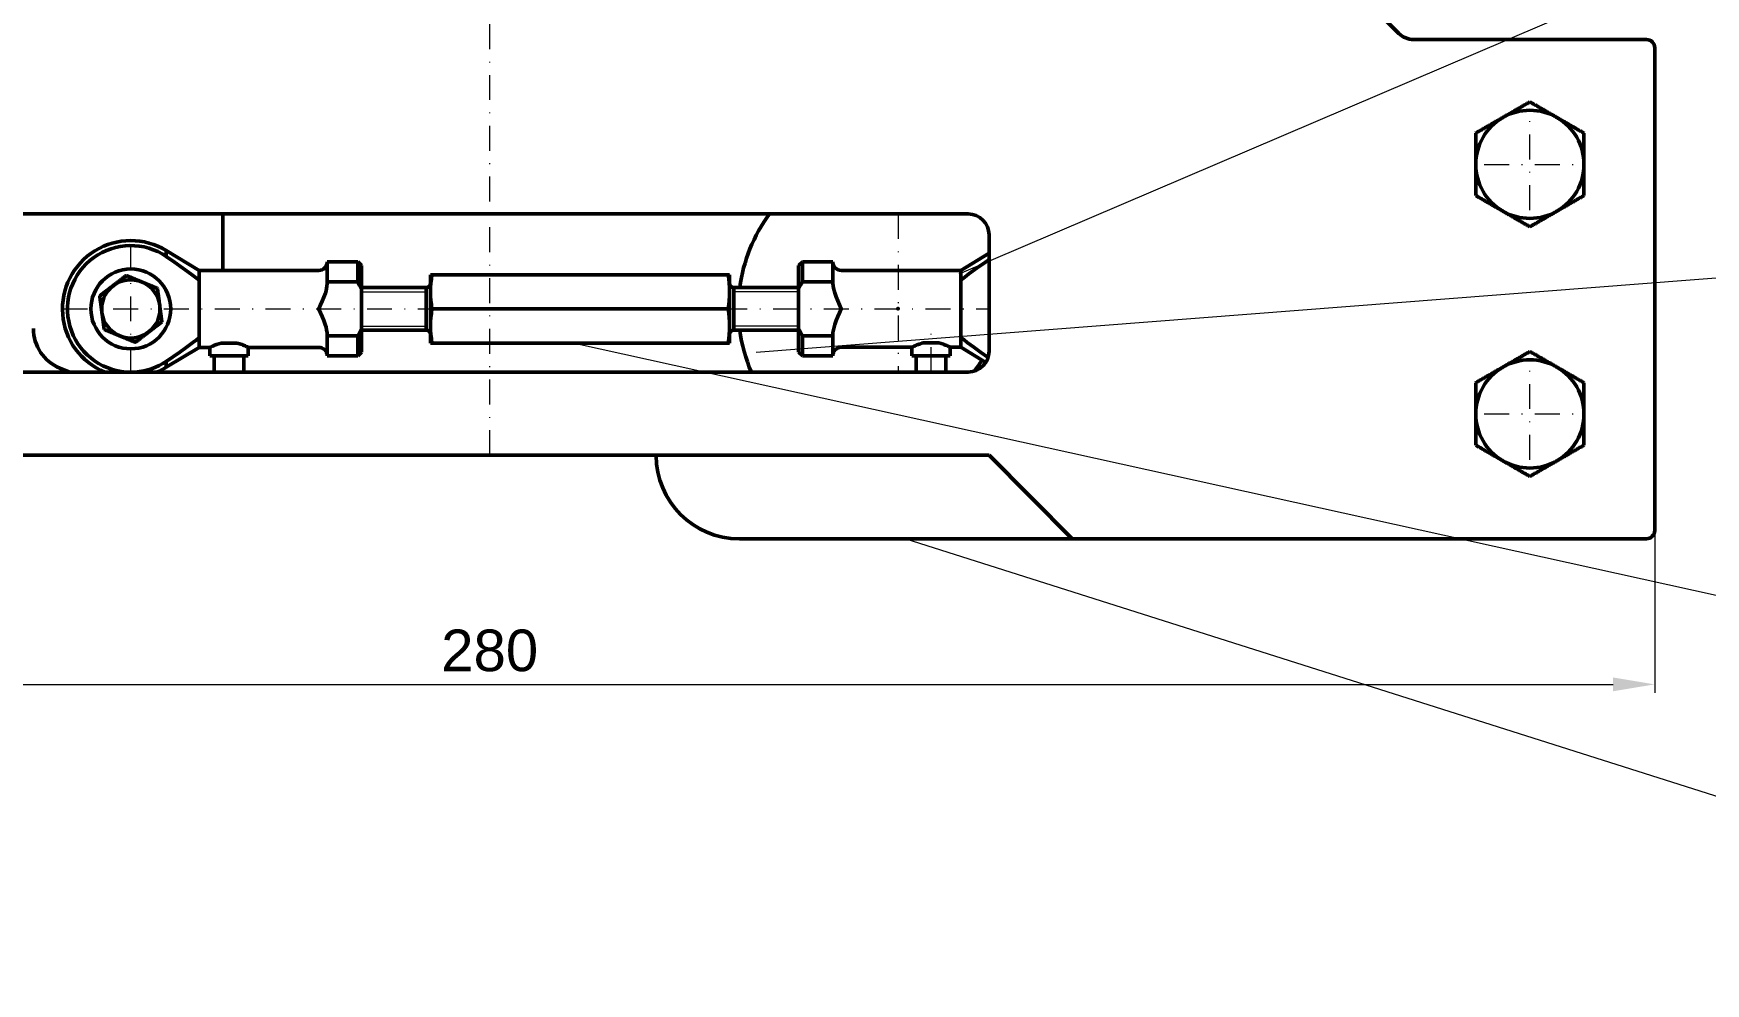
# Model space of a CAD drawing. Header units: inches. Extents: x -122986 to 27550, y -4965 to 6170.
# Drawn here: x 2794.1 to 2995.1, y 864.2 to 978.4 of the extents above; entities that cross this region are included whole.
import ezdxf

# ---------------------------------------------------------------- set-up
doc = ezdxf.new("R2010")
doc.units = ezdxf.units.IN
doc.header["$LTSCALE"] = 2
doc.header["$MEASUREMENT"] = 0
doc.linetypes.add('DASHDOT', pattern=[1, 0.5, -0.25, 0, -0.25])
for name, color, linetype, lineweight in [('1 Kich Thước', 7, 'Continuous', 15), ('1 mãnh', 7, 'Continuous', 5), ('1 Đường Tâm', 50, 'DASHDOT', 9), ('1 Đậm', 7, 'Continuous', 50)]:
    doc.layers.add(name, color=color, linetype=linetype, lineweight=lineweight)
doc.styles.add('tinh', font='arial.ttf')
doc.dimstyles.new('Tịnh', dxfattribs={"dimtxt": 0.3, "dimasz": 1.5, "dimexe": 1, "dimexo": 0.0625, "dimgap": 0.4, "dimtad": 1, "dimtoh": 1, "dimzin": 0, "dimdsep": 46, "dimtxsty": 'tinh', "dimcen": 0.09, "dimclrd": 256, "dimclre": 256, "dimclrt": 4, "dimadec": 0, "dimazin": 0, "dimtfac": 1, "dimtofl": 0, "dimtmove": 0, "dimatfit": 3, "dimfxl": 1, "dimtfillclr": 4, "dimtolj": 1, "dimtzin": 0, "dimlwd": -1, "dimlwe": -1, "dimarcsym": 0})

# ---------------------------------------------------------------- blocks, each defined once
blk = doc.blocks.new('*D223')
at = {"layer": '1 Kich Thước', "ltscale": 15, "transparency": 16777216}
for p, q in [((2708.97, 918.62), (2708.97, 899.18)), ((2988.97, 918.62), (2988.97, 899.18)), ((2713.97, 900.18), (2983.97, 900.18))]:
    blk.add_line(p, q, dxfattribs=at)
for points in [[(2713.97, 901.01), (2713.97, 899.35), (2708.97, 900.18)], [(2983.97, 901.01), (2983.97, 899.35), (2988.97, 900.18)]]:
    blk.add_solid(points, dxfattribs=at)
at = {"layer": 'Defpoints', "color": 0, "ltscale": 15, "transparency": 16777216}
for p in [(2708.97, 918.68), (2988.97, 918.68), (2988.97, 900.18)]:
    blk.add_point(p, dxfattribs=at)
at = {"layer": '1 Kich Thước', "color": 4, "ltscale": 15, "transparency": 16777216, "insert": (2848.97, 904.23), "char_height": 5, "attachment_point": 5, "style": 'tinh'}
blk.add_mtext('\\A1;280', dxfattribs=at)
blk = doc.blocks.new('*D224')
at = {"layer": '1 mãnh', "ltscale": 15, "transparency": 16777216}
for p, q in [((2848.91, 1187.81), (2692.15, 1187.81)), ((2693.15, 1182.81), (2693.15, 922.68)), ((2720.09, 917.68), (2692.15, 917.68))]:
    blk.add_line(p, q, dxfattribs=at)
for points in [[(2692.32, 1182.81), (2693.99, 1182.81), (2693.15, 1187.81)], [(2692.32, 922.68), (2693.99, 922.68), (2693.15, 917.68)]]:
    blk.add_solid(points, dxfattribs=at)
at = {"layer": 'Defpoints', "color": 0, "ltscale": 15, "transparency": 16777216}
for p in [(2848.97, 1187.81), (2693.15, 917.68), (2720.15, 917.68)]:
    blk.add_point(p, dxfattribs=at)
at = {"layer": '1 mãnh', "color": 4, "ltscale": 15, "transparency": 16777216, "insert": (2689.1, 1050.68), "char_height": 3, "attachment_point": 5, "rotation": 90, "style": 'tinh'}
blk.add_mtext('\\A1;{\\H1.6667x;270}', dxfattribs=at)

msp = doc.modelspace()

# ---------------------------------------------------------------- linework, layer by layer
at = {"layer": '1 mãnh', "lineweight": 13, "ltscale": 15}
for p, q in [((2905.39, 949.51), (3067.291, 1018.722)), ((2880.988, 940.09), (3067.291, 954.536)), ((2859.154, 941.198), (3067.291, 895.222)), ((2898.974, 917.679), (3067.291, 864.222))]:
    msp.add_line(p, q, dxfattribs=at)
at = {"layer": '1 mãnh', "lineweight": 13}
for p, q in [((2833.554, 947.366), (2841.349, 947.366)), ((2883.074, 947.366), (2878.301, 947.366)), ((2886.096, 947.366), (2883.074, 947.366)), ((2833.554, 943.241), (2841.349, 943.241)), ((2883.074, 943.241), (2878.301, 943.241)), ((2886.096, 943.241), (2883.074, 943.241))]:
    msp.add_line(p, q, dxfattribs=at)
at = {"layer": '1 Đường Tâm', "lineweight": 9, "ltscale": 3}
for p, q in [((2848.974, 927.713), (2848.974, 1190.285)), ((2973.974, 957.179), (2973.974, 968.179)), ((2968.474, 962.679), (2979.474, 962.679)), ((2898.053, 956.713), (2898.053, 937.713)), ((2805.84, 937.713), (2805.84, 953.515)), ((2797.629, 945.304), (2908.974, 945.304)), ((2902.006, 937.713), (2902.006, 943.083)), ((2973.974, 927.179), (2973.974, 938.179)), ((2968.474, 932.679), (2979.474, 932.679))]:
    msp.add_line(p, q, dxfattribs=at)
at = {"layer": '1 Đậm', "lineweight": 50}
for p, q in [((2958.242, 978.411), (2928.974, 1007.679)), ((2987.974, 977.679), (2960.009, 977.679)), ((2988.974, 918.679), (2988.974, 976.679)), ((2791.474, 956.713), (2906.474, 956.713)), ((2816.918, 949.923), (2816.914, 956.713)), ((2908.974, 954.213), (2908.974, 940.213)), ((2814.052, 949.923), (2810.104, 952.321)), ((2810.104, 952.321), (2810.104, 951.61)), ((2833.11, 950.949), (2829.449, 950.949)), ((2829.449, 950.949), (2829.449, 948.55)), ((2833.554, 950.505), (2833.11, 950.949)), ((2833.11, 950.949), (2833.11, 948.55)), ((2833.554, 950.505), (2833.554, 940.103)), ((2886.096, 950.516), (2886.541, 950.961)), ((2886.096, 950.516), (2886.096, 940.114)), ((2886.541, 950.961), (2890.202, 950.961)), ((2886.541, 950.961), (2886.541, 948.561)), ((2890.202, 950.961), (2890.202, 948.561)), ((2905.599, 949.934), (2908.974, 951.985)), ((2828.422, 949.923), (2814.052, 949.923)), ((2814.052, 949.923), (2814.052, 940.685)), ((2829.449, 948.55), (2833.11, 948.55)), ((2841.863, 949.409), (2841.863, 941.198)), ((2877.788, 949.409), (2841.863, 949.409)), ((2877.788, 949.409), (2877.788, 941.198)), ((2890.202, 948.561), (2886.541, 948.561)), ((2891.229, 949.934), (2905.599, 949.934)), ((2905.599, 949.934), (2905.599, 940.696)), ((2841.349, 947.87), (2833.554, 947.87)), ((2841.349, 947.87), (2841.349, 942.738)), ((2878.602, 947.87), (2878.301, 947.87)), ((2878.301, 947.87), (2878.301, 942.738)), ((2886.096, 947.865), (2878.602, 947.87)), ((2877.618, 945.304), (2842.033, 945.304)), ((2841.349, 942.738), (2833.554, 942.738)), ((2878.301, 942.738), (2878.602, 942.738)), ((2878.602, 942.738), (2886.096, 942.733)), ((2810.104, 938.286), (2814.052, 940.685)), ((2814.052, 940.685), (2815.336, 940.685)), ((2815.335, 940.685), (2815.335, 939.658)), ((2816.719, 941.198), (2818.57, 941.198)), ((2819.952, 940.685), (2828.422, 940.685)), ((2819.954, 939.658), (2819.954, 940.685)), ((2829.449, 942.058), (2829.449, 939.658)), ((2833.11, 942.058), (2829.449, 942.058)), ((2833.11, 942.058), (2833.11, 939.658)), ((2841.863, 941.198), (2877.788, 941.198)), ((2886.541, 942.07), (2890.202, 942.07)), ((2886.541, 942.07), (2886.541, 939.67)), ((2890.202, 942.07), (2890.202, 939.67)), ((2899.699, 940.696), (2891.229, 940.696)), ((2899.697, 939.67), (2899.697, 940.696)), ((2902.932, 941.21), (2901.081, 941.21)), ((2905.599, 940.696), (2904.314, 940.696)), ((2904.316, 940.696), (2904.316, 939.67)), ((2908.589, 938.88), (2905.599, 940.696)), ((2810.104, 938.998), (2810.104, 938.286)), ((2815.335, 939.658), (2819.954, 939.658)), ((2815.848, 939.658), (2815.848, 937.713)), ((2819.441, 937.713), (2819.441, 939.658)), ((2829.449, 939.658), (2833.11, 939.658)), ((2833.11, 939.658), (2833.554, 940.103)), ((2886.541, 939.67), (2886.096, 940.114)), ((2890.202, 939.67), (2886.541, 939.67)), ((2904.316, 939.67), (2899.697, 939.67)), ((2900.21, 937.713), (2900.21, 939.67)), ((2903.803, 939.67), (2903.803, 937.713)), ((2906.474, 937.713), (2791.474, 937.713)), ((2788.974, 927.713), (2908.974, 927.713)), ((2868.974, 927.679), (2868.974, 927.713)), ((2908.974, 927.713), (2918.974, 917.679)), ((2918.974, 917.679), (2878.974, 917.679)), ((2918.974, 917.679), (2987.974, 917.679))]:
    msp.add_line(p, q, dxfattribs=at)
for points in [[(2973.974, 970.185), (2973.91, 970.148), (2973.846, 970.111), (2973.782, 970.074), (2973.718, 970.037), (2973.654, 970), (2973.59, 969.963), (2973.526, 969.926), (2973.462, 969.889), (2973.398, 969.852), (2973.334, 969.815), (2973.27, 969.778), (2973.205, 969.741), (2973.141, 969.704), (2973.077, 969.667), (2973.012, 969.629), (2972.948, 969.592), (2972.883, 969.555), (2972.819, 969.518), (2972.754, 969.48), (2972.689, 969.443), (2972.625, 969.406), (2972.56, 969.368), (2972.495, 969.331), (2972.43, 969.294), (2972.365, 969.256), (2972.301, 969.219), (2972.235, 969.181), (2972.17, 969.143), (2972.105, 969.106), (2972.04, 969.068), (2971.975, 969.031), (2971.91, 968.993), (2971.844, 968.955), (2971.779, 968.917), (2971.713, 968.88), (2971.648, 968.842), (2971.582, 968.804), (2971.517, 968.766), (2971.451, 968.728), (2971.385, 968.69), (2971.319, 968.652), (2971.253, 968.614), (2971.187, 968.576), (2971.121, 968.538), (2971.055, 968.5), (2970.989, 968.461), (2970.923, 968.423), (2970.857, 968.385), (2970.79, 968.347), (2970.724, 968.308)], [(2977.224, 968.308), (2977.158, 968.346), (2977.091, 968.385), (2977.025, 968.423), (2976.959, 968.461), (2976.892, 968.5), (2976.826, 968.538), (2976.76, 968.576), (2976.694, 968.614), (2976.628, 968.653), (2976.562, 968.691), (2976.496, 968.729), (2976.43, 968.767), (2976.364, 968.805), (2976.298, 968.843), (2976.233, 968.88), (2976.167, 968.918), (2976.102, 968.956), (2976.036, 968.994), (2975.971, 969.032), (2975.906, 969.069), (2975.84, 969.107), (2975.775, 969.145), (2975.71, 969.182), (2975.645, 969.22), (2975.58, 969.257), (2975.515, 969.295), (2975.45, 969.332), (2975.386, 969.37), (2975.321, 969.407), (2975.256, 969.444), (2975.192, 969.482), (2975.127, 969.519), (2975.062, 969.556), (2974.998, 969.593), (2974.934, 969.631), (2974.869, 969.668), (2974.805, 969.705), (2974.741, 969.742), (2974.677, 969.779), (2974.612, 969.816), (2974.548, 969.853), (2974.484, 969.89), (2974.42, 969.927), (2974.356, 969.964), (2974.293, 970.001), (2974.229, 970.037), (2974.165, 970.074), (2974.101, 970.111), (2974.037, 970.148), (2973.974, 970.185)], [(2970.724, 968.308), (2970.658, 968.27), (2970.591, 968.232), (2970.525, 968.193), (2970.459, 968.155), (2970.392, 968.117), (2970.326, 968.079), (2970.26, 968.04), (2970.194, 968.002), (2970.128, 967.964), (2970.062, 967.926), (2969.996, 967.888), (2969.93, 967.85), (2969.864, 967.812), (2969.798, 967.774), (2969.733, 967.736), (2969.667, 967.698), (2969.602, 967.66), (2969.536, 967.623), (2969.471, 967.585), (2969.406, 967.547), (2969.34, 967.51), (2969.275, 967.472), (2969.21, 967.434), (2969.145, 967.397), (2969.08, 967.359), (2969.015, 967.322), (2968.95, 967.284), (2968.886, 967.247), (2968.821, 967.21), (2968.756, 967.172), (2968.692, 967.135), (2968.627, 967.098), (2968.562, 967.06), (2968.498, 967.023), (2968.434, 966.986), (2968.369, 966.949), (2968.305, 966.912), (2968.241, 966.875), (2968.177, 966.838), (2968.112, 966.801), (2968.048, 966.764), (2967.984, 966.727), (2967.92, 966.69), (2967.856, 966.653), (2967.793, 966.616), (2967.729, 966.579), (2967.665, 966.542), (2967.601, 966.505), (2967.537, 966.469), (2967.474, 966.432)], [(2980.474, 966.432), (2980.41, 966.469), (2980.346, 966.506), (2980.282, 966.542), (2980.218, 966.579), (2980.154, 966.616), (2980.09, 966.653), (2980.026, 966.69), (2979.962, 966.727), (2979.898, 966.764), (2979.834, 966.801), (2979.77, 966.838), (2979.705, 966.876), (2979.641, 966.913), (2979.577, 966.95), (2979.512, 966.987), (2979.448, 967.024), (2979.383, 967.061), (2979.319, 967.099), (2979.254, 967.136), (2979.189, 967.173), (2979.125, 967.211), (2979.06, 967.248), (2978.995, 967.286), (2978.93, 967.323), (2978.865, 967.36), (2978.801, 967.398), (2978.735, 967.435), (2978.67, 967.473), (2978.605, 967.511), (2978.54, 967.548), (2978.475, 967.586), (2978.41, 967.624), (2978.344, 967.661), (2978.279, 967.699), (2978.213, 967.737), (2978.148, 967.775), (2978.082, 967.813), (2978.017, 967.851), (2977.951, 967.889), (2977.885, 967.926), (2977.819, 967.965), (2977.753, 968.003), (2977.687, 968.041), (2977.621, 968.079), (2977.555, 968.117), (2977.489, 968.155), (2977.423, 968.193), (2977.357, 968.232), (2977.29, 968.27), (2977.224, 968.308)], [(2967.474, 962.679), (2967.474, 962.755), (2967.474, 962.831), (2967.474, 962.908), (2967.474, 962.984), (2967.474, 963.06), (2967.474, 963.137), (2967.474, 963.213), (2967.474, 963.289), (2967.474, 963.366), (2967.474, 963.442), (2967.474, 963.519), (2967.474, 963.596), (2967.474, 963.672), (2967.474, 963.749), (2967.474, 963.825), (2967.474, 963.902), (2967.474, 963.978), (2967.474, 964.054), (2967.474, 964.13), (2967.474, 964.206), (2967.474, 964.282), (2967.474, 964.357), (2967.474, 964.433), (2967.474, 964.508), (2967.474, 964.584), (2967.474, 964.659), (2967.474, 964.734), (2967.474, 964.809), (2967.474, 964.883), (2967.474, 964.958), (2967.474, 965.033), (2967.474, 965.107), (2967.474, 965.182), (2967.474, 965.256), (2967.474, 965.33), (2967.474, 965.404), (2967.474, 965.478), (2967.474, 965.552), (2967.474, 965.626), (2967.474, 965.7), (2967.474, 965.773), (2967.474, 965.847), (2967.474, 965.92), (2967.474, 965.994), (2967.474, 966.067), (2967.474, 966.14), (2967.474, 966.213), (2967.474, 966.286), (2967.474, 966.359), (2967.474, 966.432)], [(2980.474, 962.679), (2980.474, 962.755), (2980.474, 962.831), (2980.474, 962.908), (2980.474, 962.984), (2980.474, 963.06), (2980.474, 963.137), (2980.474, 963.213), (2980.474, 963.289), (2980.474, 963.366), (2980.474, 963.442), (2980.474, 963.519), (2980.474, 963.596), (2980.474, 963.672), (2980.474, 963.749), (2980.474, 963.825), (2980.474, 963.902), (2980.474, 963.978), (2980.474, 964.054), (2980.474, 964.13), (2980.474, 964.206), (2980.474, 964.282), (2980.474, 964.357), (2980.474, 964.433), (2980.474, 964.508), (2980.474, 964.584), (2980.474, 964.659), (2980.474, 964.734), (2980.474, 964.809), (2980.474, 964.883), (2980.474, 964.958), (2980.474, 965.033), (2980.474, 965.107), (2980.474, 965.182), (2980.474, 965.256), (2980.474, 965.33), (2980.474, 965.404), (2980.474, 965.478), (2980.474, 965.552), (2980.474, 965.626), (2980.474, 965.7), (2980.474, 965.773), (2980.474, 965.847), (2980.474, 965.92), (2980.474, 965.994), (2980.474, 966.067), (2980.474, 966.14), (2980.474, 966.213), (2980.474, 966.286), (2980.474, 966.359), (2980.474, 966.432)], [(2967.474, 962.679), (2967.474, 962.603), (2967.474, 962.527), (2967.474, 962.451), (2967.474, 962.375), (2967.474, 962.299), (2967.474, 962.223), (2967.474, 962.147), (2967.474, 962.072), (2967.474, 961.996), (2967.474, 961.92), (2967.474, 961.844), (2967.474, 961.769), (2967.474, 961.693), (2967.474, 961.617), (2967.474, 961.542), (2967.474, 961.466), (2967.474, 961.391), (2967.474, 961.315), (2967.474, 961.24), (2967.474, 961.165), (2967.474, 961.089), (2967.474, 961.014), (2967.474, 960.939), (2967.474, 960.864), (2967.474, 960.788), (2967.474, 960.713), (2967.474, 960.638), (2967.474, 960.563), (2967.474, 960.488), (2967.474, 960.413), (2967.474, 960.338), (2967.474, 960.263), (2967.474, 960.188), (2967.474, 960.113), (2967.474, 960.038), (2967.474, 959.963), (2967.474, 959.888), (2967.474, 959.814), (2967.474, 959.739), (2967.474, 959.665), (2967.474, 959.59), (2967.474, 959.516), (2967.474, 959.442), (2967.474, 959.368), (2967.474, 959.294), (2967.474, 959.22), (2967.474, 959.147), (2967.474, 959.073), (2967.474, 959), (2967.474, 958.926)], [(2980.474, 958.926), (2980.474, 959), (2980.474, 959.073), (2980.474, 959.147), (2980.474, 959.22), (2980.474, 959.294), (2980.474, 959.368), (2980.474, 959.442), (2980.474, 959.516), (2980.474, 959.59), (2980.474, 959.665), (2980.474, 959.739), (2980.474, 959.814), (2980.474, 959.888), (2980.474, 959.963), (2980.474, 960.038), (2980.474, 960.113), (2980.474, 960.188), (2980.474, 960.263), (2980.474, 960.338), (2980.474, 960.413), (2980.474, 960.488), (2980.474, 960.563), (2980.474, 960.638), (2980.474, 960.713), (2980.474, 960.788), (2980.474, 960.864), (2980.474, 960.939), (2980.474, 961.014), (2980.474, 961.089), (2980.474, 961.165), (2980.474, 961.24), (2980.474, 961.315), (2980.474, 961.391), (2980.474, 961.466), (2980.474, 961.542), (2980.474, 961.617), (2980.474, 961.693), (2980.474, 961.769), (2980.474, 961.844), (2980.474, 961.92), (2980.474, 961.996), (2980.474, 962.072), (2980.474, 962.147), (2980.474, 962.223), (2980.474, 962.299), (2980.474, 962.375), (2980.474, 962.451), (2980.474, 962.527), (2980.474, 962.603), (2980.474, 962.679)], [(2967.474, 958.926), (2967.538, 958.889), (2967.601, 958.853), (2967.665, 958.816), (2967.729, 958.779), (2967.793, 958.742), (2967.857, 958.705), (2967.921, 958.668), (2967.985, 958.631), (2968.05, 958.594), (2968.114, 958.557), (2968.178, 958.52), (2968.242, 958.483), (2968.307, 958.446), (2968.371, 958.408), (2968.435, 958.371), (2968.5, 958.334), (2968.564, 958.297), (2968.629, 958.259), (2968.693, 958.222), (2968.758, 958.185), (2968.823, 958.147), (2968.888, 958.11), (2968.952, 958.073), (2969.017, 958.035), (2969.082, 957.998), (2969.147, 957.96), (2969.212, 957.923), (2969.277, 957.885), (2969.342, 957.848), (2969.408, 957.81), (2969.473, 957.772), (2969.538, 957.735), (2969.603, 957.697), (2969.669, 957.659), (2969.734, 957.621), (2969.8, 957.583), (2969.865, 957.546), (2969.931, 957.508), (2969.997, 957.47), (2970.063, 957.432), (2970.128, 957.394), (2970.194, 957.356), (2970.26, 957.318), (2970.326, 957.279), (2970.392, 957.241), (2970.459, 957.203), (2970.525, 957.165), (2970.591, 957.127), (2970.657, 957.088), (2970.724, 957.05)], [(2977.224, 957.05), (2977.29, 957.088), (2977.356, 957.126), (2977.423, 957.165), (2977.489, 957.203), (2977.555, 957.241), (2977.622, 957.28), (2977.688, 957.318), (2977.754, 957.356), (2977.82, 957.394), (2977.886, 957.432), (2977.952, 957.47), (2978.018, 957.508), (2978.084, 957.546), (2978.149, 957.584), (2978.215, 957.622), (2978.28, 957.66), (2978.346, 957.698), (2978.411, 957.736), (2978.477, 957.773), (2978.542, 957.811), (2978.607, 957.849), (2978.672, 957.886), (2978.738, 957.924), (2978.803, 957.961), (2978.868, 957.999), (2978.932, 958.036), (2978.997, 958.074), (2979.062, 958.111), (2979.127, 958.149), (2979.191, 958.186), (2979.256, 958.223), (2979.321, 958.261), (2979.385, 958.298), (2979.45, 958.335), (2979.514, 958.372), (2979.578, 958.409), (2979.643, 958.446), (2979.707, 958.484), (2979.771, 958.521), (2979.835, 958.558), (2979.899, 958.595), (2979.963, 958.632), (2980.027, 958.668), (2980.091, 958.705), (2980.155, 958.742), (2980.219, 958.779), (2980.283, 958.816), (2980.346, 958.853), (2980.41, 958.89), (2980.474, 958.926)], [(2970.724, 957.05), (2970.79, 957.012), (2970.856, 956.973), (2970.923, 956.935), (2970.989, 956.897), (2971.055, 956.858), (2971.122, 956.82), (2971.188, 956.782), (2971.254, 956.744), (2971.32, 956.706), (2971.386, 956.668), (2971.452, 956.63), (2971.518, 956.592), (2971.584, 956.554), (2971.649, 956.516), (2971.715, 956.478), (2971.78, 956.44), (2971.846, 956.402), (2971.911, 956.364), (2971.977, 956.327), (2972.042, 956.289), (2972.107, 956.251), (2972.172, 956.214), (2972.238, 956.176), (2972.303, 956.138), (2972.368, 956.101), (2972.432, 956.063), (2972.497, 956.026), (2972.562, 955.989), (2972.627, 955.951), (2972.691, 955.914), (2972.756, 955.877), (2972.821, 955.839), (2972.885, 955.802), (2972.95, 955.765), (2973.014, 955.728), (2973.078, 955.691), (2973.143, 955.653), (2973.207, 955.616), (2973.271, 955.579), (2973.335, 955.542), (2973.399, 955.505), (2973.463, 955.468), (2973.527, 955.431), (2973.591, 955.394), (2973.655, 955.358), (2973.719, 955.321), (2973.783, 955.284), (2973.846, 955.247), (2973.91, 955.21), (2973.974, 955.174)], [(2973.974, 955.174), (2974.038, 955.21), (2974.101, 955.247), (2974.165, 955.284), (2974.229, 955.321), (2974.293, 955.358), (2974.357, 955.395), (2974.421, 955.432), (2974.485, 955.469), (2974.55, 955.506), (2974.614, 955.543), (2974.678, 955.58), (2974.742, 955.617), (2974.807, 955.654), (2974.871, 955.692), (2974.935, 955.729), (2975, 955.766), (2975.064, 955.803), (2975.129, 955.84), (2975.193, 955.878), (2975.258, 955.915), (2975.323, 955.952), (2975.388, 955.99), (2975.452, 956.027), (2975.517, 956.065), (2975.582, 956.102), (2975.647, 956.14), (2975.712, 956.177), (2975.777, 956.215), (2975.842, 956.252), (2975.908, 956.29), (2975.973, 956.328), (2976.038, 956.365), (2976.103, 956.403), (2976.169, 956.441), (2976.234, 956.479), (2976.3, 956.516), (2976.365, 956.554), (2976.431, 956.592), (2976.497, 956.63), (2976.563, 956.668), (2976.628, 956.706), (2976.694, 956.744), (2976.76, 956.782), (2976.826, 956.82), (2976.892, 956.859), (2976.959, 956.897), (2977.025, 956.935), (2977.091, 956.973), (2977.157, 957.012), (2977.224, 957.05)], [(2810.104, 951.61), (2811.11, 950.922), (2812.107, 950.22), (2813.09, 949.498), (2813.575, 949.127), (2814.052, 948.747)], [(2908.974, 951.23), (2908.541, 950.933), (2907.544, 950.232), (2906.561, 949.51), (2906.076, 949.139), (2905.599, 948.758)], [(2805.309, 949.31), (2805.278, 949.286), (2805.246, 949.262), (2805.215, 949.238), (2805.183, 949.213), (2805.152, 949.189), (2805.12, 949.165), (2805.089, 949.141), (2805.057, 949.116), (2805.025, 949.092), (2804.994, 949.068), (2804.962, 949.043), (2804.93, 949.019), (2804.899, 948.995), (2804.867, 948.97), (2804.835, 948.946), (2804.803, 948.921), (2804.772, 948.897), (2804.74, 948.872), (2804.708, 948.848), (2804.676, 948.823), (2804.644, 948.799), (2804.612, 948.774), (2804.58, 948.75), (2804.548, 948.725), (2804.516, 948.701), (2804.484, 948.676), (2804.452, 948.651), (2804.42, 948.627), (2804.388, 948.602), (2804.356, 948.577), (2804.324, 948.553), (2804.292, 948.528), (2804.259, 948.503), (2804.227, 948.478), (2804.195, 948.453), (2804.163, 948.429), (2804.13, 948.404), (2804.098, 948.379), (2804.066, 948.354), (2804.033, 948.329), (2804.001, 948.304), (2803.968, 948.279), (2803.936, 948.254), (2803.903, 948.229), (2803.871, 948.204), (2803.838, 948.179), (2803.805, 948.154), (2803.773, 948.129), (2803.74, 948.104), (2803.707, 948.079)], [(2807.177, 948.538), (2807.139, 948.554), (2807.101, 948.57), (2807.063, 948.585), (2807.025, 948.601), (2806.988, 948.617), (2806.95, 948.632), (2806.912, 948.648), (2806.874, 948.663), (2806.837, 948.679), (2806.799, 948.695), (2806.761, 948.71), (2806.724, 948.726), (2806.686, 948.741), (2806.648, 948.757), (2806.611, 948.772), (2806.573, 948.788), (2806.536, 948.803), (2806.498, 948.819), (2806.461, 948.834), (2806.423, 948.85), (2806.386, 948.865), (2806.348, 948.881), (2806.311, 948.896), (2806.273, 948.912), (2806.236, 948.927), (2806.198, 948.943), (2806.161, 948.958), (2806.124, 948.974), (2806.086, 948.989), (2806.049, 949.004), (2806.012, 949.02), (2805.974, 949.035), (2805.937, 949.051), (2805.9, 949.066), (2805.862, 949.082), (2805.825, 949.097), (2805.788, 949.112), (2805.751, 949.128), (2805.714, 949.143), (2805.677, 949.158), (2805.64, 949.174), (2805.603, 949.189), (2805.566, 949.204), (2805.529, 949.219), (2805.492, 949.235), (2805.455, 949.25), (2805.419, 949.265), (2805.382, 949.28), (2805.346, 949.295), (2805.309, 949.31)], [(2807.177, 948.538), (2807.215, 948.523), (2807.253, 948.507), (2807.291, 948.491), (2807.329, 948.476), (2807.366, 948.46), (2807.404, 948.444), (2807.443, 948.429), (2807.481, 948.413), (2807.519, 948.397), (2807.557, 948.382), (2807.595, 948.366), (2807.633, 948.35), (2807.671, 948.334), (2807.709, 948.319), (2807.747, 948.303), (2807.785, 948.287), (2807.823, 948.271), (2807.861, 948.256), (2807.899, 948.24), (2807.937, 948.225), (2807.974, 948.209), (2808.012, 948.193), (2808.05, 948.178), (2808.087, 948.162), (2808.125, 948.147), (2808.162, 948.131), (2808.199, 948.116), (2808.237, 948.101), (2808.274, 948.085), (2808.311, 948.07), (2808.348, 948.055), (2808.385, 948.039), (2808.422, 948.024), (2808.459, 948.009), (2808.496, 947.993), (2808.533, 947.978), (2808.57, 947.963), (2808.607, 947.948), (2808.643, 947.933), (2808.68, 947.917), (2808.717, 947.902), (2808.753, 947.887), (2808.79, 947.872), (2808.826, 947.857), (2808.863, 947.842), (2808.899, 947.827), (2808.936, 947.812), (2808.972, 947.797), (2809.008, 947.782), (2809.044, 947.767)], [(2828.422, 945.304), (2828.428, 945.316), (2828.646, 945.781), (2828.855, 946.25), (2829.049, 946.726), (2829.219, 947.213), (2829.298, 947.488), (2829.363, 947.767), (2829.412, 948.052), (2829.442, 948.341), (2829.449, 948.55)], [(2833.11, 948.55), (2833.342, 948.127), (2833.554, 947.694)], [(2841.863, 947.357), (2841.874, 947.87), (2841.907, 948.383), (2841.961, 948.897), (2842.033, 949.409)], [(2877.618, 949.409), (2877.689, 948.899), (2877.743, 948.388), (2877.777, 947.872), (2877.788, 947.357)], [(2886.541, 948.561), (2886.309, 948.139), (2886.096, 947.706)], [(2891.229, 945.315), (2891.223, 945.328), (2891.005, 945.793), (2890.795, 946.261), (2890.601, 946.738), (2890.432, 947.225), (2890.353, 947.5), (2890.288, 947.779), (2890.238, 948.064), (2890.209, 948.353), (2890.202, 948.561)], [(2803.707, 948.079), (2803.674, 948.053), (2803.642, 948.028), (2803.609, 948.003), (2803.576, 947.978), (2803.544, 947.953), (2803.511, 947.928), (2803.478, 947.903), (2803.446, 947.878), (2803.413, 947.853), (2803.381, 947.828), (2803.348, 947.803), (2803.316, 947.778), (2803.283, 947.753), (2803.251, 947.728), (2803.219, 947.703), (2803.186, 947.678), (2803.154, 947.653), (2803.122, 947.628), (2803.09, 947.604), (2803.057, 947.579), (2803.025, 947.554), (2802.993, 947.53), (2802.961, 947.505), (2802.929, 947.48), (2802.897, 947.456), (2802.865, 947.431), (2802.833, 947.406), (2802.801, 947.382), (2802.769, 947.357), (2802.737, 947.333), (2802.705, 947.308), (2802.674, 947.284), (2802.642, 947.259), (2802.61, 947.235), (2802.578, 947.211), (2802.547, 947.186), (2802.515, 947.162), (2802.483, 947.138), (2802.452, 947.113), (2802.42, 947.089), (2802.388, 947.065), (2802.357, 947.04), (2802.325, 947.016), (2802.294, 946.992), (2802.262, 946.968), (2802.231, 946.944), (2802.199, 946.919), (2802.168, 946.895), (2802.136, 946.871), (2802.105, 946.847)], [(2802.105, 946.847), (2802.11, 946.808), (2802.116, 946.768), (2802.121, 946.729), (2802.126, 946.689), (2802.131, 946.65), (2802.136, 946.611), (2802.142, 946.571), (2802.147, 946.532), (2802.152, 946.492), (2802.157, 946.452), (2802.163, 946.413), (2802.168, 946.373), (2802.173, 946.334), (2802.178, 946.294), (2802.184, 946.254), (2802.189, 946.215), (2802.194, 946.175), (2802.199, 946.135), (2802.205, 946.095), (2802.21, 946.055), (2802.215, 946.015), (2802.221, 945.976), (2802.226, 945.936), (2802.231, 945.896), (2802.237, 945.856), (2802.242, 945.816), (2802.247, 945.775), (2802.252, 945.735), (2802.258, 945.695), (2802.263, 945.655), (2802.268, 945.615), (2802.274, 945.575), (2802.279, 945.534), (2802.284, 945.494), (2802.29, 945.454), (2802.295, 945.413), (2802.301, 945.373), (2802.306, 945.332), (2802.311, 945.292), (2802.317, 945.251), (2802.322, 945.211), (2802.327, 945.17), (2802.333, 945.129), (2802.338, 945.089), (2802.344, 945.048), (2802.349, 945.007), (2802.354, 944.966), (2802.36, 944.926), (2802.365, 944.885), (2802.371, 944.844)], [(2809.31, 945.764), (2809.305, 945.805), (2809.299, 945.845), (2809.294, 945.886), (2809.288, 945.927), (2809.283, 945.968), (2809.277, 946.009), (2809.272, 946.05), (2809.267, 946.09), (2809.261, 946.131), (2809.256, 946.172), (2809.25, 946.213), (2809.245, 946.253), (2809.24, 946.294), (2809.234, 946.334), (2809.229, 946.375), (2809.224, 946.415), (2809.218, 946.455), (2809.213, 946.496), (2809.208, 946.536), (2809.202, 946.576), (2809.197, 946.616), (2809.192, 946.657), (2809.186, 946.697), (2809.181, 946.737), (2809.176, 946.777), (2809.17, 946.817), (2809.165, 946.857), (2809.16, 946.897), (2809.154, 946.937), (2809.149, 946.976), (2809.144, 947.016), (2809.139, 947.056), (2809.133, 947.096), (2809.128, 947.136), (2809.123, 947.175), (2809.118, 947.215), (2809.112, 947.255), (2809.107, 947.294), (2809.102, 947.334), (2809.097, 947.373), (2809.091, 947.413), (2809.086, 947.452), (2809.081, 947.492), (2809.076, 947.531), (2809.07, 947.57), (2809.065, 947.61), (2809.06, 947.649), (2809.055, 947.688), (2809.05, 947.728), (2809.044, 947.767)], [(2842.033, 945.304), (2841.962, 945.814), (2841.908, 946.326), (2841.874, 946.841), (2841.863, 947.357)], [(2877.788, 947.357), (2877.777, 946.843), (2877.743, 946.33), (2877.689, 945.816), (2877.618, 945.304)], [(2802.371, 944.844), (2802.376, 944.803), (2802.382, 944.762), (2802.387, 944.721), (2802.392, 944.68), (2802.398, 944.639), (2802.403, 944.598), (2802.409, 944.558), (2802.414, 944.517), (2802.419, 944.476), (2802.425, 944.436), (2802.43, 944.395), (2802.436, 944.354), (2802.441, 944.314), (2802.446, 944.273), (2802.452, 944.233), (2802.457, 944.192), (2802.462, 944.152), (2802.468, 944.112), (2802.473, 944.071), (2802.478, 944.031), (2802.484, 943.991), (2802.489, 943.951), (2802.494, 943.911), (2802.5, 943.871), (2802.505, 943.831), (2802.51, 943.791), (2802.516, 943.751), (2802.521, 943.711), (2802.526, 943.671), (2802.531, 943.631), (2802.537, 943.591), (2802.542, 943.551), (2802.547, 943.512), (2802.553, 943.472), (2802.558, 943.432), (2802.563, 943.392), (2802.568, 943.353), (2802.574, 943.313), (2802.579, 943.274), (2802.584, 943.234), (2802.589, 943.195), (2802.595, 943.155), (2802.6, 943.116), (2802.605, 943.076), (2802.61, 943.037), (2802.615, 942.998), (2802.621, 942.958), (2802.626, 942.919), (2802.631, 942.88), (2802.636, 942.841)], [(2809.576, 943.76), (2809.57, 943.8), (2809.565, 943.839), (2809.56, 943.879), (2809.555, 943.918), (2809.549, 943.957), (2809.544, 943.997), (2809.539, 944.036), (2809.534, 944.076), (2809.528, 944.115), (2809.523, 944.155), (2809.518, 944.195), (2809.513, 944.234), (2809.507, 944.274), (2809.502, 944.313), (2809.497, 944.353), (2809.492, 944.393), (2809.486, 944.433), (2809.481, 944.472), (2809.476, 944.512), (2809.471, 944.552), (2809.465, 944.592), (2809.46, 944.632), (2809.455, 944.672), (2809.449, 944.712), (2809.444, 944.752), (2809.439, 944.792), (2809.433, 944.832), (2809.428, 944.872), (2809.423, 944.912), (2809.418, 944.952), (2809.412, 944.993), (2809.407, 945.033), (2809.402, 945.073), (2809.396, 945.113), (2809.391, 945.154), (2809.385, 945.194), (2809.38, 945.235), (2809.375, 945.275), (2809.369, 945.316), (2809.364, 945.356), (2809.359, 945.397), (2809.353, 945.437), (2809.348, 945.478), (2809.342, 945.519), (2809.337, 945.559), (2809.332, 945.6), (2809.326, 945.641), (2809.321, 945.682), (2809.315, 945.723), (2809.31, 945.764)], [(2829.449, 942.058), (2829.448, 942.101), (2829.427, 942.438), (2829.377, 942.773), (2829.302, 943.104), (2829.208, 943.429), (2829.041, 943.905), (2828.85, 944.372), (2828.642, 944.834), (2828.428, 945.291), (2828.422, 945.304)], [(2841.863, 943.251), (2841.874, 943.764), (2841.907, 944.277), (2841.961, 944.791), (2842.033, 945.304)], [(2877.618, 945.304), (2877.689, 944.794), (2877.743, 944.282), (2877.777, 943.767), (2877.788, 943.251)], [(2890.202, 942.07), (2890.202, 942.113), (2890.224, 942.45), (2890.274, 942.785), (2890.349, 943.115), (2890.443, 943.441), (2890.61, 943.917), (2890.801, 944.384), (2891.008, 944.845), (2891.223, 945.303), (2891.229, 945.315)], [(2802.636, 942.841), (2802.673, 942.825), (2802.709, 942.81), (2802.746, 942.795), (2802.782, 942.78), (2802.819, 942.765), (2802.856, 942.75), (2802.893, 942.735), (2802.93, 942.719), (2802.967, 942.704), (2803.004, 942.689), (2803.041, 942.673), (2803.078, 942.658), (2803.115, 942.643), (2803.152, 942.627), (2803.19, 942.612), (2803.227, 942.597), (2803.264, 942.581), (2803.301, 942.566), (2803.339, 942.55), (2803.376, 942.535), (2803.413, 942.519), (2803.451, 942.504), (2803.488, 942.489), (2803.525, 942.473), (2803.563, 942.458), (2803.6, 942.442), (2803.638, 942.427), (2803.675, 942.411), (2803.713, 942.396), (2803.75, 942.38), (2803.788, 942.365), (2803.825, 942.349), (2803.863, 942.334), (2803.9, 942.318), (2803.938, 942.303), (2803.976, 942.287), (2804.013, 942.272), (2804.051, 942.256), (2804.088, 942.241), (2804.126, 942.225), (2804.164, 942.209), (2804.201, 942.194), (2804.239, 942.178), (2804.277, 942.163), (2804.315, 942.147), (2804.353, 942.131), (2804.39, 942.116), (2804.428, 942.1), (2804.466, 942.085), (2804.504, 942.069)], [(2806.371, 941.297), (2806.403, 941.321), (2806.434, 941.346), (2806.466, 941.37), (2806.497, 941.394), (2806.529, 941.418), (2806.56, 941.443), (2806.592, 941.467), (2806.624, 941.491), (2806.655, 941.515), (2806.687, 941.54), (2806.719, 941.564), (2806.75, 941.589), (2806.782, 941.613), (2806.814, 941.637), (2806.845, 941.662), (2806.877, 941.686), (2806.909, 941.711), (2806.941, 941.735), (2806.973, 941.759), (2807.005, 941.784), (2807.036, 941.809), (2807.068, 941.833), (2807.1, 941.858), (2807.132, 941.882), (2807.164, 941.907), (2807.196, 941.931), (2807.228, 941.956), (2807.26, 941.981), (2807.293, 942.005), (2807.325, 942.03), (2807.357, 942.055), (2807.389, 942.08), (2807.421, 942.104), (2807.453, 942.129), (2807.486, 942.154), (2807.518, 942.179), (2807.55, 942.204), (2807.583, 942.228), (2807.615, 942.253), (2807.648, 942.278), (2807.68, 942.303), (2807.712, 942.328), (2807.745, 942.353), (2807.778, 942.378), (2807.81, 942.403), (2807.843, 942.428), (2807.875, 942.453), (2807.908, 942.479), (2807.941, 942.504), (2807.973, 942.529)], [(2807.973, 942.529), (2808.006, 942.554), (2808.039, 942.579), (2808.072, 942.604), (2808.104, 942.629), (2808.137, 942.655), (2808.17, 942.68), (2808.202, 942.705), (2808.235, 942.73), (2808.267, 942.755), (2808.3, 942.78), (2808.332, 942.805), (2808.365, 942.83), (2808.397, 942.855), (2808.43, 942.88), (2808.462, 942.904), (2808.494, 942.929), (2808.527, 942.954), (2808.559, 942.979), (2808.591, 943.004), (2808.623, 943.028), (2808.655, 943.053), (2808.688, 943.078), (2808.72, 943.103), (2808.752, 943.127), (2808.784, 943.152), (2808.816, 943.176), (2808.848, 943.201), (2808.88, 943.226), (2808.912, 943.25), (2808.943, 943.275), (2808.975, 943.299), (2809.007, 943.323), (2809.039, 943.348), (2809.071, 943.372), (2809.102, 943.397), (2809.134, 943.421), (2809.166, 943.445), (2809.197, 943.47), (2809.229, 943.494), (2809.261, 943.518), (2809.292, 943.543), (2809.324, 943.567), (2809.355, 943.591), (2809.387, 943.615), (2809.418, 943.64), (2809.45, 943.664), (2809.481, 943.688), (2809.513, 943.712), (2809.544, 943.736), (2809.576, 943.76)], [(2833.554, 942.913), (2833.342, 942.481), (2833.11, 942.058)], [(2842.033, 941.198), (2841.962, 941.708), (2841.908, 942.22), (2841.874, 942.735), (2841.863, 943.251)], [(2877.788, 943.251), (2877.777, 942.737), (2877.743, 942.224), (2877.689, 941.71), (2877.618, 941.198)], [(2886.096, 942.925), (2886.309, 942.493), (2886.541, 942.07)], [(2804.504, 942.069), (2804.542, 942.053), (2804.58, 942.038), (2804.618, 942.022), (2804.656, 942.006), (2804.694, 941.991), (2804.732, 941.975), (2804.77, 941.959), (2804.808, 941.943), (2804.846, 941.928), (2804.884, 941.912), (2804.922, 941.896), (2804.96, 941.88), (2804.998, 941.865), (2805.036, 941.849), (2805.074, 941.833), (2805.112, 941.818), (2805.15, 941.802), (2805.188, 941.786), (2805.226, 941.771), (2805.264, 941.755), (2805.301, 941.739), (2805.339, 941.724), (2805.377, 941.708), (2805.414, 941.693), (2805.452, 941.677), (2805.489, 941.662), (2805.526, 941.646), (2805.564, 941.631), (2805.601, 941.616), (2805.638, 941.6), (2805.675, 941.585), (2805.712, 941.57), (2805.749, 941.554), (2805.786, 941.539), (2805.823, 941.524), (2805.86, 941.509), (2805.897, 941.493), (2805.934, 941.478), (2805.97, 941.463), (2806.007, 941.448), (2806.044, 941.433), (2806.08, 941.418), (2806.117, 941.403), (2806.153, 941.387), (2806.19, 941.372), (2806.226, 941.357), (2806.263, 941.342), (2806.299, 941.327), (2806.335, 941.312), (2806.371, 941.297)], [(2814.052, 941.861), (2813.677, 941.561), (2813.297, 941.267), (2812.513, 940.681), (2811.717, 940.111), (2810.104, 938.998)], [(2816.719, 941.198), (2816.427, 941.122), (2816.157, 941.036), (2816.016, 940.985), (2815.885, 940.934), (2815.764, 940.884), (2815.656, 940.837), (2815.563, 940.794), (2815.484, 940.757), (2815.419, 940.726), (2815.373, 940.703), (2815.347, 940.691), (2815.336, 940.685), (2815.335, 940.685)], [(2819.954, 940.685), (2819.95, 940.687), (2819.933, 940.695), (2819.904, 940.71), (2819.86, 940.731), (2819.804, 940.758), (2819.736, 940.79), (2819.657, 940.826), (2819.565, 940.866), (2819.462, 940.91), (2819.341, 940.959), (2819.208, 941.009), (2819.062, 941.06), (2818.906, 941.109), (2818.743, 941.156), (2818.57, 941.198)], [(2899.697, 940.696), (2899.701, 940.698), (2899.718, 940.707), (2899.747, 940.721), (2899.791, 940.743), (2899.847, 940.77), (2899.915, 940.801), (2899.994, 940.838), (2900.086, 940.878), (2900.189, 940.922), (2900.31, 940.971), (2900.442, 941.02), (2900.589, 941.071), (2900.745, 941.121), (2900.908, 941.167), (2901.081, 941.21)], [(2902.932, 941.21), (2903.223, 941.134), (2903.494, 941.048), (2903.635, 940.996), (2903.765, 940.946), (2903.887, 940.895), (2903.995, 940.848), (2904.088, 940.806), (2904.167, 940.769), (2904.231, 940.738), (2904.278, 940.715), (2904.304, 940.702), (2904.315, 940.697), (2904.316, 940.696)], [(2905.599, 941.873), (2905.974, 941.573), (2906.353, 941.278), (2907.138, 940.693), (2907.933, 940.122), (2908.864, 939.48)], [(2973.974, 940.185), (2973.91, 940.148), (2973.846, 940.111), (2973.782, 940.074), (2973.718, 940.037), (2973.654, 940), (2973.59, 939.963), (2973.526, 939.926), (2973.462, 939.889), (2973.398, 939.852), (2973.334, 939.815), (2973.27, 939.778), (2973.205, 939.741), (2973.141, 939.704), (2973.077, 939.667), (2973.012, 939.629), (2972.948, 939.592), (2972.883, 939.555), (2972.819, 939.518), (2972.754, 939.48), (2972.689, 939.443), (2972.625, 939.406), (2972.56, 939.368), (2972.495, 939.331), (2972.43, 939.294), (2972.365, 939.256), (2972.301, 939.219), (2972.235, 939.181), (2972.17, 939.143), (2972.105, 939.106), (2972.04, 939.068), (2971.975, 939.031), (2971.91, 938.993), (2971.844, 938.955), (2971.779, 938.917), (2971.713, 938.88), (2971.648, 938.842), (2971.582, 938.804), (2971.517, 938.766), (2971.451, 938.728), (2971.385, 938.69), (2971.319, 938.652), (2971.253, 938.614), (2971.187, 938.576), (2971.121, 938.538), (2971.055, 938.5), (2970.989, 938.461), (2970.923, 938.423), (2970.857, 938.385), (2970.79, 938.347), (2970.724, 938.308)], [(2977.224, 938.308), (2977.158, 938.346), (2977.091, 938.385), (2977.025, 938.423), (2976.959, 938.461), (2976.892, 938.5), (2976.826, 938.538), (2976.76, 938.576), (2976.694, 938.614), (2976.628, 938.653), (2976.562, 938.691), (2976.496, 938.729), (2976.43, 938.767), (2976.364, 938.805), (2976.298, 938.843), (2976.233, 938.88), (2976.167, 938.918), (2976.102, 938.956), (2976.036, 938.994), (2975.971, 939.032), (2975.906, 939.069), (2975.84, 939.107), (2975.775, 939.145), (2975.71, 939.182), (2975.645, 939.22), (2975.58, 939.257), (2975.515, 939.295), (2975.45, 939.332), (2975.386, 939.37), (2975.321, 939.407), (2975.256, 939.444), (2975.192, 939.482), (2975.127, 939.519), (2975.062, 939.556), (2974.998, 939.593), (2974.934, 939.631), (2974.869, 939.668), (2974.805, 939.705), (2974.741, 939.742), (2974.677, 939.779), (2974.612, 939.816), (2974.548, 939.853), (2974.484, 939.89), (2974.42, 939.927), (2974.356, 939.964), (2974.293, 940.001), (2974.229, 940.037), (2974.165, 940.074), (2974.101, 940.111), (2974.037, 940.148), (2973.974, 940.185)], [(2970.724, 938.308), (2970.658, 938.27), (2970.591, 938.232), (2970.525, 938.193), (2970.459, 938.155), (2970.392, 938.117), (2970.326, 938.079), (2970.26, 938.04), (2970.194, 938.002), (2970.128, 937.964), (2970.062, 937.926), (2969.996, 937.888), (2969.93, 937.85), (2969.864, 937.812), (2969.798, 937.774), (2969.733, 937.736), (2969.667, 937.698), (2969.602, 937.66), (2969.536, 937.623), (2969.471, 937.585), (2969.406, 937.547), (2969.34, 937.51), (2969.275, 937.472), (2969.21, 937.434), (2969.145, 937.397), (2969.08, 937.359), (2969.015, 937.322), (2968.95, 937.284), (2968.886, 937.247), (2968.821, 937.21), (2968.756, 937.172), (2968.692, 937.135), (2968.627, 937.098), (2968.562, 937.06), (2968.498, 937.023), (2968.434, 936.986), (2968.369, 936.949), (2968.305, 936.912), (2968.241, 936.875), (2968.177, 936.838), (2968.112, 936.801), (2968.048, 936.764), (2967.984, 936.727), (2967.92, 936.69), (2967.856, 936.653), (2967.793, 936.616), (2967.729, 936.579), (2967.665, 936.542), (2967.601, 936.505), (2967.537, 936.469), (2967.474, 936.432)], [(2967.474, 932.679), (2967.474, 932.755), (2967.474, 932.831), (2967.474, 932.908), (2967.474, 932.984), (2967.474, 933.06), (2967.474, 933.137), (2967.474, 933.213), (2967.474, 933.289), (2967.474, 933.366), (2967.474, 933.442), (2967.474, 933.519), (2967.474, 933.596), (2967.474, 933.672), (2967.474, 933.749), (2967.474, 933.825), (2967.474, 933.902), (2967.474, 933.978), (2967.474, 934.054), (2967.474, 934.13), (2967.474, 934.206), (2967.474, 934.282), (2967.474, 934.357), (2967.474, 934.433), (2967.474, 934.508), (2967.474, 934.584), (2967.474, 934.659), (2967.474, 934.734), (2967.474, 934.809), (2967.474, 934.883), (2967.474, 934.958), (2967.474, 935.033), (2967.474, 935.107), (2967.474, 935.182), (2967.474, 935.256), (2967.474, 935.33), (2967.474, 935.404), (2967.474, 935.478), (2967.474, 935.552), (2967.474, 935.626), (2967.474, 935.7), (2967.474, 935.773), (2967.474, 935.847), (2967.474, 935.92), (2967.474, 935.994), (2967.474, 936.067), (2967.474, 936.14), (2967.474, 936.213), (2967.474, 936.286), (2967.474, 936.359), (2967.474, 936.432)], [(2980.474, 936.432), (2980.41, 936.469), (2980.346, 936.506), (2980.282, 936.542), (2980.218, 936.579), (2980.154, 936.616), (2980.09, 936.653), (2980.026, 936.69), (2979.962, 936.727), (2979.898, 936.764), (2979.834, 936.801), (2979.77, 936.838), (2979.705, 936.876), (2979.641, 936.913), (2979.577, 936.95), (2979.512, 936.987), (2979.448, 937.024), (2979.383, 937.061), (2979.319, 937.099), (2979.254, 937.136), (2979.189, 937.173), (2979.125, 937.211), (2979.06, 937.248), (2978.995, 937.286), (2978.93, 937.323), (2978.865, 937.36), (2978.801, 937.398), (2978.735, 937.435), (2978.67, 937.473), (2978.605, 937.511), (2978.54, 937.548), (2978.475, 937.586), (2978.41, 937.624), (2978.344, 937.661), (2978.279, 937.699), (2978.213, 937.737), (2978.148, 937.775), (2978.082, 937.813), (2978.017, 937.851), (2977.951, 937.889), (2977.885, 937.926), (2977.819, 937.965), (2977.753, 938.003), (2977.687, 938.041), (2977.621, 938.079), (2977.555, 938.117), (2977.489, 938.155), (2977.423, 938.193), (2977.357, 938.232), (2977.29, 938.27), (2977.224, 938.308)], [(2980.474, 932.679), (2980.474, 932.755), (2980.474, 932.831), (2980.474, 932.908), (2980.474, 932.984), (2980.474, 933.06), (2980.474, 933.137), (2980.474, 933.213), (2980.474, 933.289), (2980.474, 933.366), (2980.474, 933.442), (2980.474, 933.519), (2980.474, 933.596), (2980.474, 933.672), (2980.474, 933.749), (2980.474, 933.825), (2980.474, 933.902), (2980.474, 933.978), (2980.474, 934.054), (2980.474, 934.13), (2980.474, 934.206), (2980.474, 934.282), (2980.474, 934.357), (2980.474, 934.433), (2980.474, 934.508), (2980.474, 934.584), (2980.474, 934.659), (2980.474, 934.734), (2980.474, 934.809), (2980.474, 934.883), (2980.474, 934.958), (2980.474, 935.033), (2980.474, 935.107), (2980.474, 935.182), (2980.474, 935.256), (2980.474, 935.33), (2980.474, 935.404), (2980.474, 935.478), (2980.474, 935.552), (2980.474, 935.626), (2980.474, 935.7), (2980.474, 935.773), (2980.474, 935.847), (2980.474, 935.92), (2980.474, 935.994), (2980.474, 936.067), (2980.474, 936.14), (2980.474, 936.213), (2980.474, 936.286), (2980.474, 936.359), (2980.474, 936.432)], [(2967.474, 932.679), (2967.474, 932.603), (2967.474, 932.527), (2967.474, 932.451), (2967.474, 932.375), (2967.474, 932.299), (2967.474, 932.223), (2967.474, 932.147), (2967.474, 932.072), (2967.474, 931.996), (2967.474, 931.92), (2967.474, 931.844), (2967.474, 931.769), (2967.474, 931.693), (2967.474, 931.617), (2967.474, 931.542), (2967.474, 931.466), (2967.474, 931.391), (2967.474, 931.315), (2967.474, 931.24), (2967.474, 931.165), (2967.474, 931.089), (2967.474, 931.014), (2967.474, 930.939), (2967.474, 930.864), (2967.474, 930.788), (2967.474, 930.713), (2967.474, 930.638), (2967.474, 930.563), (2967.474, 930.488), (2967.474, 930.413), (2967.474, 930.338), (2967.474, 930.263), (2967.474, 930.188), (2967.474, 930.113), (2967.474, 930.038), (2967.474, 929.963), (2967.474, 929.888), (2967.474, 929.814), (2967.474, 929.739), (2967.474, 929.665), (2967.474, 929.59), (2967.474, 929.516), (2967.474, 929.442), (2967.474, 929.368), (2967.474, 929.294), (2967.474, 929.22), (2967.474, 929.147), (2967.474, 929.073), (2967.474, 929), (2967.474, 928.926)], [(2980.474, 928.926), (2980.474, 929), (2980.474, 929.073), (2980.474, 929.147), (2980.474, 929.22), (2980.474, 929.294), (2980.474, 929.368), (2980.474, 929.442), (2980.474, 929.516), (2980.474, 929.59), (2980.474, 929.665), (2980.474, 929.739), (2980.474, 929.814), (2980.474, 929.888), (2980.474, 929.963), (2980.474, 930.038), (2980.474, 930.113), (2980.474, 930.188), (2980.474, 930.263), (2980.474, 930.338), (2980.474, 930.413), (2980.474, 930.488), (2980.474, 930.563), (2980.474, 930.638), (2980.474, 930.713), (2980.474, 930.788), (2980.474, 930.864), (2980.474, 930.939), (2980.474, 931.014), (2980.474, 931.089), (2980.474, 931.165), (2980.474, 931.24), (2980.474, 931.315), (2980.474, 931.391), (2980.474, 931.466), (2980.474, 931.542), (2980.474, 931.617), (2980.474, 931.693), (2980.474, 931.769), (2980.474, 931.844), (2980.474, 931.92), (2980.474, 931.996), (2980.474, 932.072), (2980.474, 932.147), (2980.474, 932.223), (2980.474, 932.299), (2980.474, 932.375), (2980.474, 932.451), (2980.474, 932.527), (2980.474, 932.603), (2980.474, 932.679)], [(2967.474, 928.926), (2967.538, 928.889), (2967.601, 928.853), (2967.665, 928.816), (2967.729, 928.779), (2967.793, 928.742), (2967.857, 928.705), (2967.921, 928.668), (2967.985, 928.631), (2968.05, 928.594), (2968.114, 928.557), (2968.178, 928.52), (2968.242, 928.483), (2968.307, 928.446), (2968.371, 928.408), (2968.435, 928.371), (2968.5, 928.334), (2968.564, 928.297), (2968.629, 928.259), (2968.693, 928.222), (2968.758, 928.185), (2968.823, 928.147), (2968.888, 928.11), (2968.952, 928.073), (2969.017, 928.035), (2969.082, 927.998), (2969.147, 927.96), (2969.212, 927.923), (2969.277, 927.885), (2969.342, 927.848), (2969.408, 927.81), (2969.473, 927.772), (2969.538, 927.735), (2969.603, 927.697), (2969.669, 927.659), (2969.734, 927.621), (2969.8, 927.583), (2969.865, 927.546), (2969.931, 927.508), (2969.997, 927.47), (2970.063, 927.432), (2970.128, 927.394), (2970.194, 927.356), (2970.26, 927.318), (2970.326, 927.279), (2970.392, 927.241), (2970.459, 927.203), (2970.525, 927.165), (2970.591, 927.127), (2970.657, 927.088), (2970.724, 927.05)], [(2977.224, 927.05), (2977.29, 927.088), (2977.356, 927.126), (2977.423, 927.165), (2977.489, 927.203), (2977.555, 927.241), (2977.622, 927.28), (2977.688, 927.318), (2977.754, 927.356), (2977.82, 927.394), (2977.886, 927.432), (2977.952, 927.47), (2978.018, 927.508), (2978.084, 927.546), (2978.149, 927.584), (2978.215, 927.622), (2978.28, 927.66), (2978.346, 927.698), (2978.411, 927.736), (2978.477, 927.773), (2978.542, 927.811), (2978.607, 927.849), (2978.672, 927.886), (2978.738, 927.924), (2978.803, 927.961), (2978.868, 927.999), (2978.932, 928.036), (2978.997, 928.074), (2979.062, 928.111), (2979.127, 928.149), (2979.191, 928.186), (2979.256, 928.223), (2979.321, 928.261), (2979.385, 928.298), (2979.45, 928.335), (2979.514, 928.372), (2979.578, 928.409), (2979.643, 928.446), (2979.707, 928.484), (2979.771, 928.521), (2979.835, 928.558), (2979.899, 928.595), (2979.963, 928.632), (2980.027, 928.668), (2980.091, 928.705), (2980.155, 928.742), (2980.219, 928.779), (2980.283, 928.816), (2980.346, 928.853), (2980.41, 928.89), (2980.474, 928.926)], [(2970.724, 927.05), (2970.79, 927.012), (2970.856, 926.973), (2970.923, 926.935), (2970.989, 926.897), (2971.055, 926.858), (2971.122, 926.82), (2971.188, 926.782), (2971.254, 926.744), (2971.32, 926.706), (2971.386, 926.668), (2971.452, 926.63), (2971.518, 926.592), (2971.584, 926.554), (2971.649, 926.516), (2971.715, 926.478), (2971.78, 926.44), (2971.846, 926.402), (2971.911, 926.364), (2971.977, 926.327), (2972.042, 926.289), (2972.107, 926.251), (2972.172, 926.214), (2972.238, 926.176), (2972.303, 926.138), (2972.368, 926.101), (2972.432, 926.063), (2972.497, 926.026), (2972.562, 925.989), (2972.627, 925.951), (2972.691, 925.914), (2972.756, 925.877), (2972.821, 925.839), (2972.885, 925.802), (2972.95, 925.765), (2973.014, 925.728), (2973.078, 925.691), (2973.143, 925.653), (2973.207, 925.616), (2973.271, 925.579), (2973.335, 925.542), (2973.399, 925.505), (2973.463, 925.468), (2973.527, 925.431), (2973.591, 925.394), (2973.655, 925.358), (2973.719, 925.321), (2973.783, 925.284), (2973.846, 925.247), (2973.91, 925.21), (2973.974, 925.174)], [(2973.974, 925.174), (2974.038, 925.21), (2974.101, 925.247), (2974.165, 925.284), (2974.229, 925.321), (2974.293, 925.358), (2974.357, 925.395), (2974.421, 925.432), (2974.485, 925.469), (2974.55, 925.506), (2974.614, 925.543), (2974.678, 925.58), (2974.742, 925.617), (2974.807, 925.654), (2974.871, 925.692), (2974.935, 925.729), (2975, 925.766), (2975.064, 925.803), (2975.129, 925.84), (2975.193, 925.878), (2975.258, 925.915), (2975.323, 925.952), (2975.388, 925.99), (2975.452, 926.027), (2975.517, 926.065), (2975.582, 926.102), (2975.647, 926.14), (2975.712, 926.177), (2975.777, 926.215), (2975.842, 926.252), (2975.908, 926.29), (2975.973, 926.328), (2976.038, 926.365), (2976.103, 926.403), (2976.169, 926.441), (2976.234, 926.479), (2976.3, 926.516), (2976.365, 926.554), (2976.431, 926.592), (2976.497, 926.63), (2976.563, 926.668), (2976.628, 926.706), (2976.694, 926.744), (2976.76, 926.782), (2976.826, 926.82), (2976.892, 926.859), (2976.959, 926.897), (2977.025, 926.935), (2977.091, 926.973), (2977.157, 927.012), (2977.224, 927.05)]]:
    msp.add_lwpolyline(points, dxfattribs=at)
msp.add_circle((2805.84, 945.304), 4.799, dxfattribs=at)
for centre, radius, start, end in [((2960.009, 980.179), 2.5, 225, 270), ((2987.974, 976.679), 1, 0, 90), ((2973.974, 962.679), 6.5, 60, 120), ((2973.974, 962.679), 6.5, 120, 180), ((2973.974, 962.679), 6.5, 0, 60), ((2973.974, 962.679), 6.5, 180, 240), ((2973.974, 962.679), 6.5, 300, 0), ((2898.053, 945.315), 19.205, 143.59678, 172.3585), ((2898.053, 945.315), 19.205, 143.59678, 172.3585), ((2906.474, 954.213), 2.5, 0, 90), ((2973.974, 962.679), 6.5, 240, 300), ((2805.84, 945.304), 8.212, 58.71551, 247.58256), ((2805.84, 945.304), 7.612, 55.93272, 265.71208), ((2828.422, 950.949), 1.026, 270, 0), ((2891.229, 950.961), 1.026, 180, 270), ((2805.84, 945.304), 3.5, 67.55172, 127.55172), ((2805.84, 945.304), 3.5, 7.55172, 67.55172), ((2805.84, 945.304), 3.5, 127.55172, 187.55172), ((2841.349, 948.383), 0.513, 270, 0), ((2878.301, 948.383), 0.513, 180, 270), ((2805.84, 945.304), 3.5, 187.55172, 247.55172), ((2805.84, 945.304), 3.5, 307.55172, 7.55172), ((2799.272, 942.933), 5.132, 180, 247.52575), ((2805.84, 945.304), 3.5, 247.55172, 307.55172), ((2841.349, 942.224), 0.513, 0, 90), ((2878.301, 942.224), 0.513, 90, 180), ((2898.053, 945.315), 19.205, 187.71644, 203.32118), ((2898.053, 945.315), 19.205, 187.71644, 203.32118), ((2828.422, 939.658), 1.026, 0, 90), ((2891.229, 939.67), 1.026, 90, 180), ((2805.84, 945.304), 7.612, 274.28792, 304.06728), ((2906.474, 940.213), 2.5, 270, 0), ((2898.053, 945.315), 11.818, 320.61584, 328.57554), ((2898.053, 945.315), 12.311, 326.59283, 328.58114), ((2898.053, 945.315), 12.311, 326.59283, 328.58114), ((2973.974, 932.679), 6.5, 60, 120), ((2816.929, 985.615), 51.322, 247.52575, 248.96451), ((2805.84, 945.304), 8.212, 292.41744, 301.28449), ((2973.974, 932.679), 6.5, 120, 180), ((2973.974, 932.679), 6.5, 0, 60), ((2973.974, 932.679), 6.5, 180, 240), ((2973.974, 932.679), 6.5, 300, 0), ((2878.974, 927.679), 10, 180, 270), ((2973.974, 932.679), 6.5, 240, 300), ((2987.974, 918.679), 1, 270, 0)]:
    msp.add_arc(centre, radius, start, end, dxfattribs=at)
msp.add_point((2898.053, 945.315), dxfattribs=at)

# ---------------------------------------------------------------- dimensions: what is measured, and where the dimension line sits
at = {"layer": '1 Kich Thước', "ltscale": 15}
dim = msp.add_linear_dim(base=(2988.974, 900.18), p1=(2708.974, 918.679), p2=(2988.974, 918.679), dimstyle='Tịnh', override={"dimtxt": 5, "dimasz": 5, "dimgap": 1.5, "dimdec": 0, "dimtdec": 0}, dxfattribs=at)
dim.commit()
dim.dimension.update_dxf_attribs({"geometry": '*D223', "text_midpoint": (2848.974, 904.233)})
at = {"layer": '1 mãnh', "ltscale": 15}
dim = msp.add_linear_dim(base=(2693.153, 917.679), p1=(2848.974, 1187.809), p2=(2720.153, 917.679), angle=90, text='{\\H1.6667x;<>}', dimstyle='Tịnh', override={"dimtxt": 3, "dimasz": 5, "dimgap": 1.5, "dimdec": 0, "dimtdec": 0}, dxfattribs=at)
dim.commit()
dim.dimension.update_dxf_attribs({"geometry": '*D224', "text_midpoint": (2693.153, 1050.68), "dimtype": 160})

doc.saveas('drawing.dxf')
